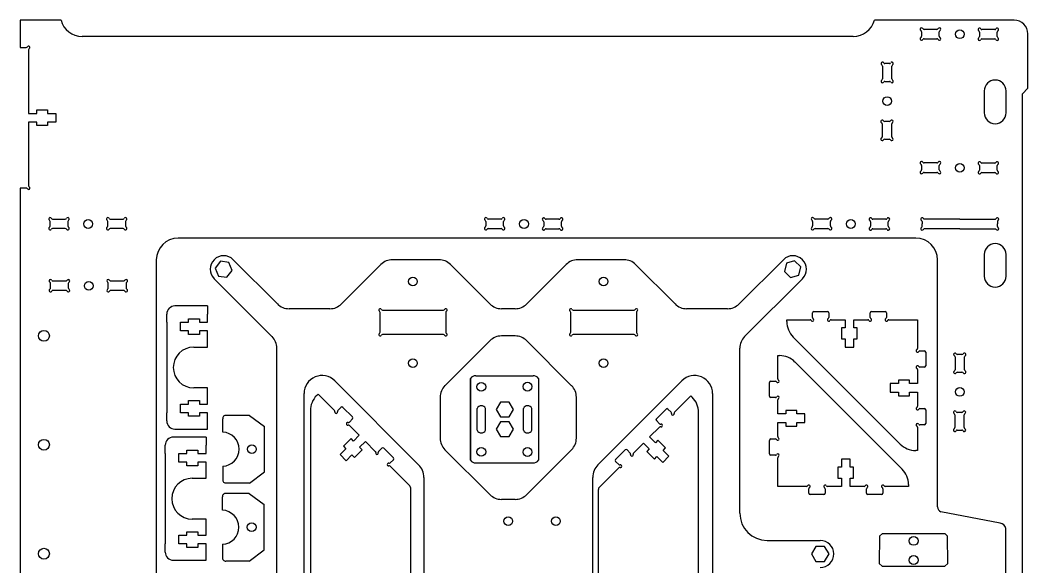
# Model space of a CAD drawing. Header units: millimetres. Extents: x 15 to 608, y -3 to 770.
# Drawn here: x 27.1 to 397.1, y 188.7 to 389.4 of the extents above; entities that cross this region are included whole.
import ezdxf

# ---------------------------------------------------------------- set-up
doc = ezdxf.new("R2010")
doc.units = ezdxf.units.MM
doc.layers.get('0').update_dxf_attribs({"lineweight": 25, "true_color": 0xffffff})
doc.layers.add('WHITE', color=7, linetype='Continuous', true_color=0xffffff)

# ---------------------------------------------------------------- blocks, each defined once
blk = doc.blocks.new('dghjdhy')
at = {"layer": 'WHITE', "linetype": 'Continuous'}
for p, q in [((839.16, 436.97), (839.16, 438.54)), ((840.02, 439.4), (844.49, 439.4)), ((845.36, 438.54), (845.36, 436.97)), ((844.49, 436.1), (840.02, 436.1))]:
    blk.add_line(p, q, dxfattribs=at)
for centre, start, end in [((839.16, 439.4), 30.0002, 240), ((838.66, 438.54), 0, 60), ((838.66, 436.97), 300.0002, 0), ((840.02, 439.9), 210.0002, 270), ((844.49, 439.9), 270, 330), ((845.36, 439.4), 300.0002, 150), ((845.86, 438.54), 120.0002, 180), ((845.86, 436.97), 180, 240), ((839.16, 436.1), 120.0002, 330), ((840.02, 435.6), 90, 150), ((844.49, 435.6), 30.0002, 90), ((845.36, 436.1), 210.0002, 60)]:
    blk.add_arc(centre, 0.5, start, end, dxfattribs=at)
blk = doc.blocks.new('hhtj')
at = {"layer": 'WHITE', "linetype": 'Continuous'}
for p, q in [((817.96, 436.97), (817.96, 438.54)), ((818.82, 439.4), (823.29, 439.4)), ((824.16, 438.54), (824.16, 436.97)), ((823.29, 436.1), (818.82, 436.1))]:
    blk.add_line(p, q, dxfattribs=at)
for centre, start, end in [((817.96, 439.4), 30.0002, 240), ((817.46, 438.54), 0, 60), ((817.46, 436.97), 300.0002, 0), ((818.82, 439.9), 210.0002, 270), ((823.29, 439.9), 270, 330), ((824.16, 439.4), 300.0002, 150), ((824.66, 438.54), 120.0002, 180), ((824.66, 436.97), 180, 240), ((817.96, 436.1), 120.0002, 330), ((818.82, 435.6), 90, 150), ((823.29, 435.6), 30.0002, 90), ((824.16, 436.1), 210.0002, 60)]:
    blk.add_arc(centre, 0.5, start, end, dxfattribs=at)
blk = doc.blocks.new('slot')
at = {"layer": 'WHITE', "linetype": 'Continuous'}
for p, q in [((959.16, 438.54), (959.16, 436.97)), ((964.49, 439.4), (960.02, 439.4)), ((965.36, 436.97), (965.36, 438.54)), ((960.02, 436.1), (964.49, 436.1))]:
    blk.add_line(p, q, dxfattribs=at)
for centre, start, end in [((959.16, 439.4), 30, 239.9998), ((958.66, 438.54), 0, 59.9998), ((958.66, 436.97), 300, 0), ((960.02, 439.9), 210, 270), ((964.49, 439.9), 270, 329.9998), ((965.36, 439.4), 300, 149.9998), ((965.86, 438.54), 120, 180), ((965.86, 436.97), 180, 239.9998), ((959.16, 436.1), 120, 329.9998), ((960.02, 435.6), 90, 149.9998), ((964.49, 435.6), 30, 90), ((965.36, 436.1), 210, 59.9998)]:
    blk.add_arc(centre, 0.5, start, end, dxfattribs=at)
blk = doc.blocks.new('jsdb')
at = {"layer": 'WHITE', "linetype": 'Continuous'}
for p, q in [((937.96, 438.54), (937.96, 436.97)), ((943.29, 439.4), (938.82, 439.4)), ((944.16, 436.97), (944.16, 438.54)), ((938.82, 436.1), (943.29, 436.1))]:
    blk.add_line(p, q, dxfattribs=at)
for centre, start, end in [((937.96, 439.4), 30, 239.9998), ((937.46, 438.54), 0, 59.9998), ((937.46, 436.97), 300, 0), ((938.82, 439.9), 210, 270), ((943.29, 439.9), 270, 329.9998), ((944.16, 439.4), 300, 149.9998), ((944.66, 438.54), 120, 180), ((944.66, 436.97), 180, 239.9998), ((937.96, 436.1), 120, 329.9998), ((938.82, 435.6), 90, 149.9998), ((943.29, 435.6), 30, 90), ((944.16, 436.1), 210, 59.9998)]:
    blk.add_arc(centre, 0.5, start, end, dxfattribs=at)

msp = doc.modelspace()

# ---------------------------------------------------------------- linework, layer by layer
at = {"linetype": 'BYBLOCK'}
for p, q in [((358.28, 315.43), (358.28, 314.54)), ((358.28, 315.43), (358.28, 314.54)), ((358.28, 313.66), (358.28, 314.54)), ((358.28, 313.66), (358.28, 314.54)), ((358.71, 316.54), (358.93, 316.34)), ((358.71, 316.54), (358.93, 316.34)), ((385.45, 316.54), (385.23, 316.34)), ((385.45, 316.54), (385.23, 316.34)), ((385.88, 315.43), (385.88, 314.54)), ((385.88, 315.43), (385.88, 314.54)), ((385.88, 313.66), (385.88, 314.54)), ((385.88, 313.66), (385.88, 314.54)), ((358.71, 312.54), (358.93, 312.74)), ((358.71, 312.54), (358.93, 312.74)), ((385.45, 312.54), (385.23, 312.74)), ((385.45, 312.54), (385.23, 312.74)), ((80.9, 278.46), (80.9, 281.46)), ((80.9, 278.46), (80.9, 281.46)), ((95.91, 284.46), (95.91, 281.46)), ((95.91, 284.46), (95.91, 281.46)), ((291.31, 208.39), (291.31, 268.95)), ((291.31, 208.39), (291.31, 268.95)), ((80.9, 242.26), (80.9, 245.26)), ((80.9, 242.26), (80.9, 245.26)), ((111.26, 244.29), (102.76, 244.29)), ((111.26, 244.29), (102.76, 244.29)), ((111.26, 244.29), (116.82, 240.21)), ((111.26, 244.29), (116.82, 240.21)), ((133.64, 245.97), (133.67, 140.91)), ((133.64, 245.97), (133.67, 140.91)), ((276.21, 140.28), (276.18, 245.34)), ((276.21, 140.28), (276.18, 245.34)), ((95.91, 239.26), (95.91, 242.26)), ((95.91, 239.26), (95.91, 242.26)), ((101.47, 238.12), (101.47, 242.98)), ((101.47, 238.12), (101.47, 242.98)), ((116.82, 223.54), (116.82, 240.21)), ((116.82, 223.54), (116.82, 240.21)), ((80.33, 230.3), (80.33, 233.3)), ((80.33, 230.3), (80.33, 233.3)), ((95.34, 236.3), (95.34, 233.3)), ((95.34, 236.3), (95.34, 233.3)), ((101.47, 225.63), (101.47, 220.77)), ((101.47, 225.63), (101.47, 220.77)), ((111.26, 219.46), (116.82, 223.54)), ((111.26, 219.46), (116.82, 223.54)), ((111.26, 219.46), (102.76, 219.46)), ((111.26, 219.46), (102.76, 219.46)), ((111.15, 215.64), (102.65, 215.64)), ((111.15, 215.64), (102.65, 215.64)), ((111.15, 215.64), (116.71, 211.57)), ((111.15, 215.64), (116.71, 211.57)), ((170.42, 217.77), (170.43, 169.13)), ((170.42, 217.77), (170.43, 169.13)), ((239.43, 168.48), (239.42, 217.12)), ((239.43, 168.48), (239.42, 217.12)), ((101.36, 209.47), (101.36, 214.33)), ((101.36, 209.47), (101.36, 214.33)), ((116.71, 194.89), (116.71, 211.57)), ((116.71, 194.89), (116.71, 211.57)), ((80.33, 194.1), (80.33, 197.1)), ((80.33, 194.1), (80.33, 197.1)), ((101.36, 196.98), (101.36, 192.13)), ((101.36, 196.98), (101.36, 192.13)), ((95.34, 191.1), (95.34, 194.1)), ((95.34, 191.1), (95.34, 194.1)), ((111.15, 190.82), (116.71, 194.89)), ((111.15, 190.82), (116.71, 194.89)), ((111.15, 190.82), (102.65, 190.82)), ((111.15, 190.82), (102.65, 190.82))]:
    msp.add_line(p, q, dxfattribs=at)
for p, q in [((342.62, 199.89), (342.52, 189.93)), ((342.62, 199.89), (342.52, 189.93)), ((343.67, 200.94), (342.62, 199.89)), ((343.67, 200.94), (342.62, 199.89)), ((367.59, 199.98), (366.63, 200.94)), ((367.59, 199.98), (366.63, 200.94)), ((367.64, 189.96), (367.59, 199.98)), ((367.64, 189.96), (367.59, 199.98)), ((342.52, 189.93), (343.57, 188.88)), ((342.52, 189.93), (343.57, 188.88)), ((366.55, 188.88), (367.64, 189.96)), ((366.55, 188.88), (367.64, 189.96))]:
    msp.add_line(p, q)
for points in [[(98.67, 298.36), (99.86, 295.45), (102.99, 295.02), (104.92, 297.52), (103.72, 300.44), (100.6, 300.86)], [(98.67, 298.36), (99.86, 295.45), (102.99, 295.02), (104.92, 297.52), (103.72, 300.44), (100.6, 300.86)], [(311.45, 301), (308.42, 300.12), (307.67, 297.06), (309.94, 294.87), (312.97, 295.75), (313.73, 298.81)], [(311.45, 301), (308.42, 300.12), (307.67, 297.06), (309.94, 294.87), (312.97, 295.75), (313.73, 298.81)], [(203.49, 249.15), (201.91, 246.42), (203.49, 243.69), (206.64, 243.69), (208.21, 246.42), (206.64, 249.15)], [(203.49, 249.15), (201.91, 246.42), (203.49, 243.69), (206.64, 243.69), (208.21, 246.42), (206.64, 249.15)], [(203.49, 241.97), (201.91, 239.24), (203.49, 236.52), (206.64, 236.52), (208.21, 239.24), (206.64, 241.97)], [(203.49, 241.97), (201.91, 239.24), (203.49, 236.52), (206.64, 236.52), (208.21, 239.24), (206.64, 241.97)], [(322.46, 196.2), (319.26, 196.2), (317.66, 193.43), (319.26, 190.65), (322.47, 190.65), (324.07, 193.43)], [(322.46, 196.2), (319.26, 196.2), (317.66, 193.43), (319.26, 190.65), (322.47, 190.65), (324.07, 193.43)]]:
    msp.add_lwpolyline(points, close=True, dxfattribs=at)
msp.add_lwpolyline([(192.41, 227.83), (192.41, 257.83)], close=True)
msp.add_lwpolyline([(192.41, 227.83), (192.41, 257.83)], close=True)
for points in [[(194.41, 258.83), (215.41, 258.83)], [(194.41, 258.83), (215.41, 258.83)], [(217.41, 257.83), (217.41, 227.83)], [(217.41, 257.83), (217.41, 227.83)], [(194.91, 238.84), (194.91, 246.84)], [(194.91, 238.84), (194.91, 246.84)], [(197.91, 238.84), (197.91, 246.84)], [(197.91, 238.84), (197.91, 246.84)], [(211.91, 238.84), (211.91, 246.84)], [(211.91, 238.84), (211.91, 246.84)], [(214.91, 238.84), (214.91, 246.84)], [(214.91, 238.84), (214.91, 246.84)], [(194.41, 226.83), (215.41, 226.83)], [(194.41, 226.83), (215.41, 226.83)], [(343.67, 200.94), (366.63, 200.94)], [(343.67, 200.94), (366.63, 200.94)], [(343.57, 188.88), (366.55, 188.88)], [(343.57, 188.88), (366.55, 188.88)]]:
    msp.add_lwpolyline(points)
for centre, radius in [((35.8, 273.49), 2), ((35.8, 273.49), 2), ((196.39, 254.78), 1.62), ((196.39, 254.78), 1.62), ((213.37, 254.83), 1.62), ((213.37, 254.83), 1.62), ((35.8, 233.49), 2), ((35.8, 233.49), 2), ((196.39, 230.89), 1.62), ((196.39, 230.89), 1.62), ((213.37, 230.84), 1.62), ((213.37, 230.84), 1.62), ((355.15, 198.22), 1.63), ((355.15, 198.22), 1.63), ((35.8, 193.49), 2), ((35.8, 193.49), 2), ((35.8, 193.49), 2), ((35.8, 193.49), 2), ((355.15, 191.17), 1.63), ((355.15, 191.17), 1.63)]:
    msp.add_circle(centre, radius)
for centre in [(112.19, 231.88), (112.19, 231.88), (112.08, 203.23), (112.08, 203.23)]:
    msp.add_circle(centre, 1.6, dxfattribs=at)
for centre, radius, start, end in [((194.27, 256.6), 2.24, 86.5678, 146.5623), ((194.27, 256.6), 2.24, 86.5678, 146.5623), ((215.56, 256.65), 2.19, 32.8082, 94.0617), ((215.56, 256.65), 2.19, 32.8082, 94.0617), ((196.41, 246.21), 1.62, 22.6199, 157.3801), ((196.41, 246.21), 1.62, 22.6199, 157.3801), ((213.41, 246.21), 1.63, 22.6199, 157.3801), ((213.41, 246.21), 1.63, 22.6199, 157.3801), ((196.41, 239.46), 1.62, 202.6199, 337.3801), ((196.41, 239.46), 1.62, 202.6199, 337.3801), ((213.41, 239.46), 1.63, 202.6199, 337.3801), ((213.41, 239.46), 1.63, 202.6199, 337.3801), ((194.26, 229.03), 2.2, 212.9096, 273.9603), ((194.26, 229.03), 2.2, 212.9096, 273.9603), ((215.54, 229.07), 2.24, 266.6584, 326.4717), ((215.54, 229.07), 2.24, 266.6584, 326.4717)]:
    msp.add_arc(centre, radius, start, end)
for centre, radius, start, end in [((102.64, 243.11), 1.18, 84.1395, 186.5616), ((102.64, 243.11), 1.18, 84.1395, 186.5616), ((101.22, 231.88), 6.25, 272.2924, 87.7076), ((101.22, 231.88), 6.25, 272.2924, 87.7076), ((102.64, 220.64), 1.18, 173.4384, 275.8605), ((102.64, 220.64), 1.18, 173.4384, 275.8605), ((169.42, 217.74), 1, 1.3829, 45), ((169.42, 217.74), 1, 1.3829, 45), ((102.53, 214.47), 1.18, 84.1395, 186.5616), ((102.53, 214.47), 1.18, 84.1395, 186.5616), ((240.42, 217.14), 1, 135, 181.3829), ((240.42, 217.14), 1, 135, 181.3829), ((101.11, 203.23), 6.25, 272.2924, 87.7076), ((101.11, 203.23), 6.25, 272.2924, 87.7076), ((102.53, 191.99), 1.18, 173.4384, 275.8605), ((102.53, 191.99), 1.18, 173.4384, 275.8605)]:
    msp.add_arc(centre, radius, start, end, dxfattribs=at)
at = {"layer": 'WHITE', "linetype": 'Continuous'}
for p, q in [((42.08, 389.37), (27.08, 389.37)), ((42.08, 389.37), (27.08, 389.37)), ((27.08, 389.37), (27.08, 379.37)), ((27.08, 389.37), (27.08, 379.37)), ((392.08, 389.37), (340.73, 389.37)), ((392.08, 389.37), (340.73, 389.37)), ((332.98, 383.37), (49.83, 383.37)), ((332.98, 383.37), (49.83, 383.37)), ((397.08, 364.37), (397.08, 384.37)), ((397.08, 364.37), (397.08, 384.37)), ((27.08, 379.37), (29.31, 379.37)), ((27.08, 379.37), (29.31, 379.37)), ((30.18, 378.5), (30.18, 355.14)), ((30.18, 378.5), (30.18, 355.14)), ((381.08, 363.37), (381.08, 355.37)), ((381.08, 363.37), (381.08, 355.37)), ((389.08, 355.37), (389.08, 363.37)), ((389.08, 355.37), (389.08, 363.37)), ((395.08, 362.37), (397.08, 364.37)), ((395.08, 362.37), (397.08, 364.37)), ((395.08, 26.37), (395.08, 362.37)), ((395.08, 26.37), (395.08, 362.37)), ((33.18, 355.14), (33.18, 356.42)), ((33.18, 355.14), (33.18, 356.42)), ((33.18, 356.42), (37.18, 356.42)), ((33.18, 356.42), (37.18, 356.42)), ((37.18, 356.42), (37.18, 355.14)), ((37.18, 356.42), (37.18, 355.14)), ((30.18, 355.14), (33.18, 355.14)), ((30.18, 355.14), (33.18, 355.14)), ((33.18, 351.94), (30.18, 351.94)), ((33.18, 351.94), (30.18, 351.94)), ((30.18, 351.94), (30.18, 328.59)), ((30.18, 351.94), (30.18, 328.59)), ((33.18, 350.67), (33.18, 351.94)), ((33.18, 350.67), (33.18, 351.94)), ((37.18, 355.14), (40.18, 355.14)), ((37.18, 355.14), (40.18, 355.14)), ((40.18, 351.94), (37.18, 351.94)), ((40.18, 351.94), (37.18, 351.94)), ((37.18, 351.94), (37.18, 350.67)), ((37.18, 351.94), (37.18, 350.67)), ((40.18, 355.14), (40.18, 351.94)), ((40.18, 355.14), (40.18, 351.94)), ((37.18, 350.67), (33.18, 350.67)), ((37.18, 350.67), (33.18, 350.67)), ((29.31, 327.72), (27.08, 327.72)), ((29.31, 327.72), (27.08, 327.72)), ((27.08, 327.72), (27.08, 61.02)), ((27.08, 327.72), (27.08, 61.02)), ((372.08, 316.34), (358.93, 316.34)), ((372.08, 316.34), (358.93, 316.34)), ((372.08, 316.34), (385.23, 316.34)), ((372.08, 316.34), (385.23, 316.34)), ((372.08, 312.74), (358.93, 312.74)), ((372.08, 312.74), (358.93, 312.74)), ((372.08, 312.74), (385.23, 312.74)), ((372.08, 312.74), (385.23, 312.74)), ((355.97, 309.37), (85.08, 309.37)), ((355.97, 309.37), (85.08, 309.37)), ((77.08, 301.37), (77.08, 87.37)), ((77.08, 301.37), (77.08, 87.37)), ((105.31, 301.44), (121.55, 285.19)), ((105.31, 301.44), (121.55, 285.19)), ((180.82, 301.44), (163.8, 301.44)), ((180.82, 301.44), (163.8, 301.44)), ((248.82, 301.44), (231.8, 301.44)), ((248.82, 301.44), (231.8, 301.44)), ((291.07, 285.19), (307.31, 301.44)), ((291.07, 285.19), (307.31, 301.44)), ((363.95, 210.7), (363.95, 301.37)), ((363.95, 210.7), (363.95, 301.37)), ((381.08, 303.37), (381.08, 295.37)), ((381.08, 303.37), (381.08, 295.37)), ((389.08, 295.37), (389.08, 303.37)), ((389.08, 295.37), (389.08, 303.37)), ((159.55, 299.68), (145.07, 285.19)), ((159.55, 299.68), (145.07, 285.19)), ((199.55, 285.19), (185.07, 299.68)), ((199.55, 285.19), (185.07, 299.68)), ((227.55, 299.68), (213.07, 285.19)), ((227.55, 299.68), (213.07, 285.19)), ((267.55, 285.19), (253.07, 299.68)), ((267.55, 285.19), (253.07, 299.68)), ((119.55, 273.19), (98.31, 294.44)), ((119.55, 273.19), (98.31, 294.44)), ((314.31, 294.44), (293.07, 273.19)), ((314.31, 294.44), (293.07, 273.19)), ((95.91, 284.46), (83.9, 284.46)), ((95.91, 284.46), (83.9, 284.46)), ((95.91, 278.46), (95.91, 281.46)), ((95.91, 278.46), (95.91, 281.46)), ((140.82, 283.44), (125.8, 283.44)), ((140.82, 283.44), (125.8, 283.44)), ((159.26, 274.8), (159.26, 282.07)), ((159.26, 274.8), (159.26, 282.07)), ((160.13, 282.94), (182.49, 282.94)), ((160.13, 282.94), (182.49, 282.94)), ((183.36, 282.07), (183.36, 274.8)), ((183.36, 282.07), (183.36, 274.8)), ((208.82, 283.44), (203.8, 283.44)), ((208.82, 283.44), (203.8, 283.44)), ((229.26, 274.8), (229.26, 282.07)), ((229.26, 274.8), (229.26, 282.07)), ((230.13, 282.94), (252.49, 282.94)), ((230.13, 282.94), (252.49, 282.94)), ((253.36, 282.07), (253.36, 274.8)), ((253.36, 282.07), (253.36, 274.8)), ((286.82, 283.44), (271.8, 283.44)), ((286.82, 283.44), (271.8, 283.44)), ((317.98, 280.25), (317.98, 281.88)), ((317.98, 280.25), (317.98, 281.88)), ((318.48, 282.38), (323.48, 282.38)), ((318.48, 282.38), (323.48, 282.38)), ((323.98, 281.88), (323.98, 280.25)), ((323.98, 281.88), (323.98, 280.25)), ((339.18, 280.25), (339.18, 281.88)), ((339.18, 280.25), (339.18, 281.88)), ((339.68, 282.38), (344.68, 282.38)), ((339.68, 282.38), (344.68, 282.38)), ((345.18, 281.88), (345.18, 280.25)), ((345.18, 281.88), (345.18, 280.25)), ((80.9, 278.46), (80.9, 245.26)), ((80.9, 278.46), (80.9, 245.26)), ((85.91, 275.26), (85.91, 278.46)), ((85.91, 275.26), (85.91, 278.46)), ((85.91, 278.46), (88.91, 278.46)), ((85.91, 278.46), (88.91, 278.46)), ((88.91, 278.46), (88.91, 279.74)), ((88.91, 278.46), (88.91, 279.74)), ((88.91, 279.74), (92.91, 279.74)), ((88.91, 279.74), (92.91, 279.74)), ((92.91, 279.74), (92.91, 278.46)), ((92.91, 279.74), (92.91, 278.46)), ((92.91, 278.46), (95.91, 278.46)), ((92.91, 278.46), (95.91, 278.46)), ((308.58, 278.69), (308.58, 279.38)), ((308.58, 278.69), (308.58, 279.38)), ((308.58, 279.38), (317.11, 279.38)), ((308.58, 279.38), (317.11, 279.38)), ((324.84, 279.38), (329.98, 279.38)), ((324.84, 279.38), (329.98, 279.38)), ((329.98, 279.38), (329.98, 276.38)), ((329.98, 279.38), (329.98, 276.38)), ((333.18, 276.38), (333.18, 279.38)), ((333.18, 276.38), (333.18, 279.38)), ((333.18, 279.38), (338.31, 279.38)), ((333.18, 279.38), (338.31, 279.38)), ((346.04, 279.38), (356.58, 279.38)), ((346.04, 279.38), (356.58, 279.38)), ((356.58, 279.38), (356.58, 268.85)), ((356.58, 279.38), (356.58, 268.85)), ((88.91, 275.26), (85.91, 275.26)), ((88.91, 275.26), (85.91, 275.26)), ((88.91, 273.99), (88.91, 275.26)), ((88.91, 273.99), (88.91, 275.26)), ((92.91, 273.99), (88.91, 273.99)), ((92.91, 273.99), (88.91, 273.99)), ((95.91, 275.26), (92.91, 275.26)), ((95.91, 275.26), (92.91, 275.26)), ((92.91, 275.26), (92.91, 273.99)), ((92.91, 275.26), (92.91, 273.99)), ((95.91, 269.36), (95.91, 275.26)), ((95.91, 269.36), (95.91, 275.26)), ((182.49, 273.94), (160.13, 273.94)), ((182.49, 273.94), (160.13, 273.94)), ((252.49, 273.94), (230.13, 273.94)), ((252.49, 273.94), (230.13, 273.94)), ((329.98, 276.38), (328.7, 276.38)), ((329.98, 276.38), (328.7, 276.38)), ((328.7, 276.38), (328.7, 272.38)), ((328.7, 276.38), (328.7, 272.38)), ((334.45, 276.38), (333.18, 276.38)), ((334.45, 276.38), (333.18, 276.38)), ((334.45, 272.38), (334.45, 276.38)), ((334.45, 272.38), (334.45, 276.38)), ((199.55, 271.68), (183.07, 255.19)), ((199.55, 271.68), (183.07, 255.19)), ((208.82, 273.44), (203.8, 273.44)), ((208.82, 273.44), (203.8, 273.44)), ((229.55, 255.19), (213.07, 271.68)), ((229.55, 255.19), (213.07, 271.68)), ((350.23, 233.72), (310.92, 273.04)), ((350.23, 233.72), (310.92, 273.04)), ((328.7, 272.38), (329.98, 272.38)), ((328.7, 272.38), (329.98, 272.38)), ((329.98, 272.38), (329.98, 269.38)), ((329.98, 272.38), (329.98, 269.38)), ((333.18, 269.38), (333.18, 272.38)), ((333.18, 269.38), (333.18, 272.38)), ((333.18, 272.38), (334.45, 272.38)), ((333.18, 272.38), (334.45, 272.38)), ((90.81, 269.36), (95.91, 269.36)), ((90.81, 269.36), (95.91, 269.36)), ((121.31, 117.92), (121.31, 268.95)), ((121.31, 117.92), (121.31, 268.95)), ((329.98, 269.38), (333.18, 269.38)), ((329.98, 269.38), (333.18, 269.38)), ((357.44, 267.98), (359.08, 267.98)), ((357.44, 267.98), (359.08, 267.98)), ((359.58, 267.48), (359.58, 262.48)), ((359.58, 267.48), (359.58, 262.48)), ((305.24, 257.68), (305.24, 266.22)), ((305.24, 257.68), (305.24, 266.22)), ((305.24, 266.22), (305.92, 266.22)), ((305.24, 266.22), (305.92, 266.22)), ((311.58, 263.88), (350.89, 224.56)), ((311.58, 263.88), (350.89, 224.56)), ((356.58, 261.11), (356.58, 255.98)), ((356.58, 261.11), (356.58, 255.98)), ((359.08, 261.98), (357.44, 261.98)), ((359.08, 261.98), (357.44, 261.98)), ((142.58, 256.97), (173.38, 226.17)), ((142.58, 256.97), (173.38, 226.17)), ((239.24, 226.17), (270.04, 256.97)), ((239.24, 226.17), (270.04, 256.97)), ((302.24, 251.32), (302.24, 256.32)), ((302.24, 251.32), (302.24, 256.32)), ((302.74, 256.82), (304.37, 256.82)), ((302.74, 256.82), (304.37, 256.82)), ((349.58, 255.98), (346.58, 255.98)), ((349.58, 255.98), (346.58, 255.98)), ((346.58, 255.98), (346.58, 252.78)), ((346.58, 255.98), (346.58, 252.78)), ((353.58, 257.26), (349.58, 257.26)), ((353.58, 257.26), (349.58, 257.26)), ((349.58, 257.26), (349.58, 255.98)), ((349.58, 257.26), (349.58, 255.98)), ((353.58, 255.98), (353.58, 257.26)), ((353.58, 255.98), (353.58, 257.26)), ((356.58, 255.98), (353.58, 255.98)), ((356.58, 255.98), (353.58, 255.98)), ((95.91, 254.36), (90.81, 254.36)), ((95.91, 254.36), (90.81, 254.36)), ((95.91, 248.46), (95.91, 254.36)), ((95.91, 248.46), (95.91, 254.36)), ((131.31, 134.57), (131.31, 252.3)), ((131.31, 134.57), (131.31, 252.3)), ((135.98, 251.62), (136.46, 252.11)), ((135.98, 251.62), (136.46, 252.11)), ((136.46, 252.11), (142.5, 246.07)), ((136.46, 252.11), (142.5, 246.07)), ((281.31, 252.3), (281.31, 134.57)), ((281.31, 252.3), (281.31, 134.57)), ((346.58, 252.78), (349.58, 252.78)), ((346.58, 252.78), (349.58, 252.78)), ((349.58, 252.78), (349.58, 251.51)), ((349.58, 252.78), (349.58, 251.51)), ((353.58, 251.51), (353.58, 252.78)), ((353.58, 251.51), (353.58, 252.78)), ((353.58, 252.78), (356.58, 252.78)), ((353.58, 252.78), (356.58, 252.78)), ((356.58, 252.78), (356.58, 247.65)), ((356.58, 252.78), (356.58, 247.65)), ((85.91, 245.26), (85.91, 248.46)), ((85.91, 245.26), (85.91, 248.46)), ((85.91, 248.46), (88.91, 248.46)), ((85.91, 248.46), (88.91, 248.46)), ((88.91, 248.46), (88.91, 249.74)), ((88.91, 248.46), (88.91, 249.74)), ((88.91, 249.74), (92.91, 249.74)), ((88.91, 249.74), (92.91, 249.74)), ((92.91, 249.74), (92.91, 248.46)), ((92.91, 249.74), (92.91, 248.46)), ((92.91, 248.46), (95.91, 248.46)), ((92.91, 248.46), (95.91, 248.46)), ((181.31, 250.95), (181.31, 235.92)), ((181.31, 250.95), (181.31, 235.92)), ((231.31, 235.92), (231.31, 250.95)), ((231.31, 235.92), (231.31, 250.95)), ((267.31, 245.45), (273.35, 251.49)), ((267.31, 245.45), (273.35, 251.49)), ((273.35, 251.49), (273.83, 251)), ((273.35, 251.49), (273.83, 251)), ((304.37, 250.82), (302.74, 250.82)), ((304.37, 250.82), (302.74, 250.82)), ((305.24, 244.82), (305.24, 249.95)), ((305.24, 244.82), (305.24, 249.95)), ((349.58, 251.51), (353.58, 251.51)), ((349.58, 251.51), (353.58, 251.51)), ((88.91, 245.26), (85.91, 245.26)), ((88.91, 245.26), (85.91, 245.26)), ((88.91, 243.99), (88.91, 245.26)), ((88.91, 243.99), (88.91, 245.26)), ((95.91, 245.26), (92.91, 245.26)), ((95.91, 245.26), (92.91, 245.26)), ((92.91, 245.26), (92.91, 243.99)), ((92.91, 245.26), (92.91, 243.99)), ((95.91, 242.26), (95.91, 245.26)), ((95.91, 242.26), (95.91, 245.26)), ((143.72, 246.07), (144.88, 247.23)), ((143.72, 246.07), (144.88, 247.23)), ((145.59, 247.23), (149.12, 243.69)), ((145.59, 247.23), (149.12, 243.69)), ((260.69, 243.07), (264.23, 246.61)), ((260.69, 243.07), (264.23, 246.61)), ((264.93, 246.61), (266.09, 245.45)), ((264.93, 246.61), (266.09, 245.45)), ((308.24, 244.82), (305.24, 244.82)), ((308.24, 244.82), (305.24, 244.82)), ((312.24, 246.09), (308.24, 246.09)), ((312.24, 246.09), (308.24, 246.09)), ((308.24, 246.09), (308.24, 244.82)), ((308.24, 246.09), (308.24, 244.82)), ((312.24, 244.82), (312.24, 246.09)), ((312.24, 244.82), (312.24, 246.09)), ((315.24, 244.82), (312.24, 244.82)), ((315.24, 244.82), (312.24, 244.82)), ((315.24, 241.62), (315.24, 244.82)), ((315.24, 241.62), (315.24, 244.82)), ((357.44, 246.78), (359.08, 246.78)), ((357.44, 246.78), (359.08, 246.78)), ((359.58, 246.28), (359.58, 241.28)), ((359.58, 246.28), (359.58, 241.28)), ((92.91, 243.99), (88.91, 243.99)), ((92.91, 243.99), (88.91, 243.99)), ((149.12, 242.99), (147.97, 241.83)), ((149.12, 242.99), (147.97, 241.83)), ((147.97, 240.61), (151.6, 236.98)), ((147.97, 240.61), (151.6, 236.98)), ((261.85, 241.21), (260.69, 242.36)), ((261.85, 241.21), (260.69, 242.36)), ((305.24, 236.48), (305.24, 241.62)), ((305.24, 236.48), (305.24, 241.62)), ((305.24, 241.62), (308.24, 241.62)), ((305.24, 241.62), (308.24, 241.62)), ((308.24, 241.62), (308.24, 240.34)), ((308.24, 241.62), (308.24, 240.34)), ((312.24, 240.34), (312.24, 241.62)), ((312.24, 240.34), (312.24, 241.62)), ((312.24, 241.62), (315.24, 241.62)), ((312.24, 241.62), (315.24, 241.62)), ((359.08, 240.78), (357.44, 240.78)), ((359.08, 240.78), (357.44, 240.78)), ((83.9, 239.26), (95.91, 239.26)), ((83.9, 239.26), (95.91, 239.26)), ((151.6, 236.98), (149.48, 234.86)), ((151.6, 236.98), (149.48, 234.86)), ((258.22, 236.35), (261.85, 239.98)), ((258.22, 236.35), (261.85, 239.98)), ((308.24, 240.34), (312.24, 240.34)), ((308.24, 240.34), (312.24, 240.34)), ((356.58, 239.91), (356.58, 231.38)), ((356.58, 239.91), (356.58, 231.38)), ((95.34, 236.3), (83.33, 236.3)), ((95.34, 236.3), (83.33, 236.3)), ((95.34, 230.3), (95.34, 233.3)), ((95.34, 230.3), (95.34, 233.3)), ((148.57, 235.76), (145.75, 232.93)), ((148.57, 235.76), (145.75, 232.93)), ((149.48, 234.86), (148.57, 235.76)), ((149.48, 234.86), (148.57, 235.76)), ((151.74, 232.59), (153.86, 234.71)), ((151.74, 232.59), (153.86, 234.71)), ((153.86, 234.71), (157.49, 231.08)), ((153.86, 234.71), (157.49, 231.08)), ((252.32, 230.46), (255.95, 234.09)), ((252.32, 230.46), (255.95, 234.09)), ((255.95, 234.09), (258.07, 231.97)), ((255.95, 234.09), (258.07, 231.97)), ((260.34, 234.23), (258.22, 236.35)), ((260.34, 234.23), (258.22, 236.35)), ((261.24, 235.13), (260.34, 234.23)), ((261.24, 235.13), (260.34, 234.23)), ((264.07, 232.31), (261.24, 235.13)), ((264.07, 232.31), (261.24, 235.13)), ((302.24, 230.12), (302.24, 235.12)), ((302.24, 230.12), (302.24, 235.12)), ((302.74, 235.62), (304.37, 235.62)), ((302.74, 235.62), (304.37, 235.62)), ((80.33, 230.3), (80.33, 197.1)), ((80.33, 230.3), (80.33, 197.1)), ((85.34, 227.1), (85.34, 230.3)), ((85.34, 227.1), (85.34, 230.3)), ((85.34, 230.3), (88.34, 230.3)), ((85.34, 230.3), (88.34, 230.3)), ((88.34, 230.3), (88.34, 231.57)), ((88.34, 230.3), (88.34, 231.57)), ((88.34, 231.57), (92.34, 231.57)), ((88.34, 231.57), (92.34, 231.57)), ((92.34, 231.57), (92.34, 230.3)), ((92.34, 231.57), (92.34, 230.3)), ((92.34, 230.3), (95.34, 230.3)), ((92.34, 230.3), (95.34, 230.3)), ((146.65, 232.03), (144.53, 229.91)), ((146.65, 232.03), (144.53, 229.91)), ((144.53, 229.91), (146.79, 227.64)), ((144.53, 229.91), (146.79, 227.64)), ((145.75, 232.93), (146.65, 232.03)), ((145.75, 232.93), (146.65, 232.03)), ((146.79, 227.64), (148.91, 229.76)), ((146.79, 227.64), (148.91, 229.76)), ((148.91, 229.76), (149.81, 228.86)), ((148.91, 229.76), (149.81, 228.86)), ((149.81, 228.86), (152.64, 231.69)), ((149.81, 228.86), (152.64, 231.69)), ((152.64, 231.69), (151.74, 232.59)), ((152.64, 231.69), (151.74, 232.59)), ((158.71, 231.08), (159.87, 232.24)), ((158.71, 231.08), (159.87, 232.24)), ((160.58, 232.24), (164.11, 228.7)), ((160.58, 232.24), (164.11, 228.7)), ((199.55, 215.19), (183.07, 231.68)), ((199.55, 215.19), (183.07, 231.68)), ((229.55, 231.68), (213.07, 215.19)), ((229.55, 231.68), (213.07, 215.19)), ((245.7, 228.08), (249.24, 231.62)), ((245.7, 228.08), (249.24, 231.62)), ((249.94, 231.62), (251.1, 230.46)), ((249.94, 231.62), (251.1, 230.46)), ((258.07, 231.97), (257.17, 231.07)), ((258.07, 231.97), (257.17, 231.07)), ((257.17, 231.07), (260, 228.24)), ((257.17, 231.07), (260, 228.24)), ((263.17, 231.4), (264.07, 232.31)), ((263.17, 231.4), (264.07, 232.31)), ((265.29, 229.28), (263.17, 231.4)), ((265.29, 229.28), (263.17, 231.4)), ((304.37, 229.62), (302.74, 229.62)), ((304.37, 229.62), (302.74, 229.62)), ((356.58, 231.38), (355.89, 231.38)), ((356.58, 231.38), (355.89, 231.38)), ((88.34, 227.1), (85.34, 227.1)), ((88.34, 227.1), (85.34, 227.1)), ((88.34, 225.82), (88.34, 227.1)), ((88.34, 225.82), (88.34, 227.1)), ((92.34, 225.82), (88.34, 225.82)), ((92.34, 225.82), (88.34, 225.82)), ((95.34, 227.1), (92.34, 227.1)), ((95.34, 227.1), (92.34, 227.1)), ((92.34, 227.1), (92.34, 225.82)), ((92.34, 227.1), (92.34, 225.82)), ((95.34, 221.2), (95.34, 227.1)), ((95.34, 221.2), (95.34, 227.1)), ((164.11, 228), (162.96, 226.84)), ((164.11, 228), (162.96, 226.84)), ((246.86, 226.22), (245.7, 227.37)), ((246.86, 226.22), (245.7, 227.37)), ((260, 228.24), (260.9, 229.14)), ((260, 228.24), (260.9, 229.14)), ((260.9, 229.14), (263.02, 227.02)), ((260.9, 229.14), (263.02, 227.02)), ((263.02, 227.02), (265.29, 229.28)), ((263.02, 227.02), (265.29, 229.28)), ((305.24, 218.22), (305.24, 228.75)), ((305.24, 218.22), (305.24, 228.75)), ((331.84, 228.22), (328.64, 228.22)), ((331.84, 228.22), (328.64, 228.22)), ((328.64, 228.22), (328.64, 225.22)), ((328.64, 228.22), (328.64, 225.22)), ((331.84, 225.22), (331.84, 228.22)), ((331.84, 225.22), (331.84, 228.22)), ((162.96, 225.62), (170.12, 218.45)), ((162.96, 225.62), (170.12, 218.45)), ((239.71, 217.85), (246.86, 224.99)), ((239.71, 217.85), (246.86, 224.99)), ((328.64, 225.22), (327.36, 225.22)), ((328.64, 225.22), (327.36, 225.22)), ((327.36, 225.22), (327.36, 221.22)), ((327.36, 225.22), (327.36, 221.22)), ((333.11, 225.22), (331.84, 225.22)), ((333.11, 225.22), (331.84, 225.22)), ((333.11, 221.22), (333.11, 225.22)), ((333.11, 221.22), (333.11, 225.22)), ((90.24, 221.2), (95.34, 221.2)), ((90.24, 221.2), (95.34, 221.2)), ((175.31, 221.5), (175.31, 165.37)), ((175.31, 221.5), (175.31, 165.37)), ((237.31, 165.37), (237.31, 221.5)), ((237.31, 165.37), (237.31, 221.5)), ((327.36, 221.22), (328.64, 221.22)), ((327.36, 221.22), (328.64, 221.22)), ((328.64, 221.22), (328.64, 218.22)), ((328.64, 221.22), (328.64, 218.22)), ((331.84, 218.22), (331.84, 221.22)), ((331.84, 218.22), (331.84, 221.22)), ((331.84, 221.22), (333.11, 221.22)), ((331.84, 221.22), (333.11, 221.22)), ((353.24, 218.91), (353.24, 218.22)), ((353.24, 218.91), (353.24, 218.22)), ((315.77, 218.22), (305.24, 218.22)), ((315.77, 218.22), (305.24, 218.22)), ((316.64, 215.72), (316.64, 217.35)), ((316.64, 215.72), (316.64, 217.35)), ((322.14, 215.22), (317.14, 215.22)), ((322.14, 215.22), (317.14, 215.22)), ((322.64, 217.35), (322.64, 215.72)), ((322.64, 217.35), (322.64, 215.72)), ((328.64, 218.22), (323.5, 218.22)), ((328.64, 218.22), (323.5, 218.22)), ((336.97, 218.22), (331.84, 218.22)), ((336.97, 218.22), (331.84, 218.22)), ((337.84, 215.72), (337.84, 217.35)), ((337.84, 215.72), (337.84, 217.35)), ((343.34, 215.22), (338.34, 215.22)), ((343.34, 215.22), (338.34, 215.22)), ((343.84, 217.35), (343.84, 215.72)), ((343.84, 217.35), (343.84, 215.72)), ((353.24, 218.22), (344.7, 218.22)), ((353.24, 218.22), (344.7, 218.22)), ((208.82, 213.44), (203.8, 213.44)), ((208.82, 213.44), (203.8, 213.44)), ((386.97, 204.76), (365.11, 208.88)), ((386.97, 204.76), (365.11, 208.88)), ((95.34, 206.2), (90.24, 206.2)), ((95.34, 206.2), (90.24, 206.2)), ((95.34, 200.3), (95.34, 206.2)), ((95.34, 200.3), (95.34, 206.2)), ((85.34, 197.1), (85.34, 200.3)), ((85.34, 197.1), (85.34, 200.3)), ((85.34, 200.3), (88.34, 200.3)), ((85.34, 200.3), (88.34, 200.3)), ((88.34, 200.3), (88.34, 201.57)), ((88.34, 200.3), (88.34, 201.57)), ((88.34, 201.57), (92.34, 201.57)), ((88.34, 201.57), (92.34, 201.57)), ((92.34, 201.57), (92.34, 200.3)), ((92.34, 201.57), (92.34, 200.3)), ((92.34, 200.3), (95.34, 200.3)), ((92.34, 200.3), (95.34, 200.3)), ((388.95, 185.51), (388.97, 202.76)), ((388.95, 185.51), (388.97, 202.76)), ((88.34, 197.1), (85.34, 197.1)), ((88.34, 197.1), (85.34, 197.1)), ((88.34, 195.82), (88.34, 197.1)), ((88.34, 195.82), (88.34, 197.1)), ((95.34, 197.1), (92.34, 197.1)), ((95.34, 197.1), (92.34, 197.1)), ((92.34, 197.1), (92.34, 195.82)), ((92.34, 197.1), (92.34, 195.82)), ((95.34, 194.1), (95.34, 197.1)), ((95.34, 194.1), (95.34, 197.1)), ((301.31, 198.39), (320.81, 198.39)), ((301.31, 198.39), (320.81, 198.39)), ((92.34, 195.82), (88.34, 195.82)), ((92.34, 195.82), (88.34, 195.82)), ((83.33, 191.1), (95.34, 191.1)), ((83.33, 191.1), (95.34, 191.1))]:
    msp.add_line(p, q, dxfattribs=at)
for centre in [(372.08, 384.19), (372.08, 384.19), (345.43, 359.67), (345.43, 359.67), (345.43, 359.67), (345.43, 359.67), (372.08, 335.15), (372.08, 335.15), (52.08, 314.54), (52.08, 314.54), (212.08, 314.54), (212.08, 314.54), (332.08, 314.54), (332.08, 314.54), (52.26, 291.81), (52.26, 291.81), (171.31, 293.44), (171.31, 293.44), (241.31, 293.44), (241.31, 293.44), (171.31, 263.44), (171.31, 263.44), (241.31, 263.44), (241.31, 263.44), (372.08, 252.89), (372.08, 252.89), (372.08, 252.89), (372.08, 252.89), (206.31, 205.44), (206.31, 205.44), (223.81, 205.44), (223.81, 205.44)]:
    msp.add_circle(centre, 1.6, dxfattribs=at)
for centre, radius, start, end in [((49.83, 391.37), 8, 194.4776, 270), ((49.83, 391.37), 8, 194.4776, 270), ((332.98, 391.37), 8, 270, 345.5224), ((332.98, 391.37), 8, 270, 345.5224), ((392.08, 384.37), 5, 360, 90), ((392.08, 384.37), 5, 360, 90), ((29.31, 379.87), 0.5, 270, 330), ((29.31, 379.87), 0.5, 270, 330), ((30.18, 379.37), 0.5, 300.0002, 150), ((30.18, 379.37), 0.5, 300.0002, 150), ((30.68, 378.5), 0.5, 120.0002, 180), ((30.68, 378.5), 0.5, 120.0002, 180), ((385.08, 363.37), 4, 360, 180), ((385.08, 363.37), 4, 360, 180), ((385.08, 355.37), 4, 180, 360), ((385.08, 355.37), 4, 180, 360), ((29.31, 327.22), 0.5, 30.0002, 90), ((29.31, 327.22), 0.5, 30.0002, 90), ((30.18, 327.72), 0.5, 210.0002, 60), ((30.18, 327.72), 0.5, 210.0002, 60), ((30.68, 328.59), 0.5, 180, 240), ((30.68, 328.59), 0.5, 180, 240), ((358.28, 316.29), 0.5, 30, 239.9998), ((358.28, 316.29), 0.5, 30, 239.9998), ((357.78, 315.43), 0.5, 0, 59.9998), ((357.78, 315.43), 0.5, 0, 59.9998), ((385.88, 316.29), 0.5, 300.0002, 150), ((385.88, 316.29), 0.5, 300.0002, 150), ((386.38, 315.43), 0.5, 120.0002, 180), ((386.38, 315.43), 0.5, 120.0002, 180), ((358.28, 312.79), 0.5, 120.0002, 330), ((358.28, 312.79), 0.5, 120.0002, 330), ((357.78, 313.66), 0.5, 300.0002, 0), ((357.78, 313.66), 0.5, 300.0002, 0), ((385.88, 312.79), 0.5, 210, 59.9998), ((385.88, 312.79), 0.5, 210, 59.9998), ((386.38, 313.66), 0.5, 180, 239.9998), ((386.38, 313.66), 0.5, 180, 239.9998), ((85.08, 301.37), 8, 90, 180), ((85.08, 301.37), 8, 90, 180), ((355.95, 301.37), 8, 359.9998, 89.8625), ((355.95, 301.37), 8, 359.9998, 89.8625), ((385.08, 303.37), 4, 360, 180), ((385.08, 303.37), 4, 360, 180), ((101.81, 297.94), 4.95, 45.0001, 224.9999), ((101.81, 297.94), 4.95, 45.0001, 224.9999), ((163.8, 295.44), 6, 90, 134.9999), ((163.8, 295.44), 6, 90, 134.9999), ((180.82, 295.44), 6, 45, 89.9999), ((180.82, 295.44), 6, 45, 89.9999), ((231.8, 295.44), 6, 90, 134.9999), ((231.8, 295.44), 6, 90, 134.9999), ((248.82, 295.44), 6, 45, 89.9999), ((248.82, 295.44), 6, 45, 89.9999), ((310.81, 297.94), 4.95, 315.0001, 134.9999), ((310.81, 297.94), 4.95, 315.0001, 134.9999), ((385.08, 295.37), 4, 180, 360), ((385.08, 295.37), 4, 180, 360), ((125.8, 289.44), 6, 225, 270), ((125.8, 289.44), 6, 225, 270), ((140.82, 289.44), 6, 269.9999, 314.9999), ((140.82, 289.44), 6, 269.9999, 314.9999), ((203.8, 289.44), 6, 225, 270), ((203.8, 289.44), 6, 225, 270), ((208.82, 289.44), 6, 270, 314.9999), ((208.82, 289.44), 6, 270, 314.9999), ((271.8, 289.44), 6, 225, 270), ((271.8, 289.44), 6, 225, 270), ((286.82, 289.44), 6, 270, 315), ((286.82, 289.44), 6, 270, 315), ((83.9, 281.46), 3, 90, 180), ((83.9, 281.46), 3, 90, 180), ((159.26, 282.94), 0.5, 30.0002, 240), ((159.26, 282.94), 0.5, 30.0002, 240), ((158.76, 282.07), 0.5, 360, 60), ((158.76, 282.07), 0.5, 360, 60), ((160.13, 283.44), 0.5, 210.0002, 270), ((160.13, 283.44), 0.5, 210.0002, 270), ((182.49, 283.44), 0.5, 270, 329.9998), ((182.49, 283.44), 0.5, 270, 329.9998), ((183.36, 282.94), 0.5, 300, 149.9998), ((183.36, 282.94), 0.5, 300, 149.9998), ((183.86, 282.07), 0.5, 120, 180), ((183.86, 282.07), 0.5, 120, 180), ((229.26, 282.94), 0.5, 30.0002, 240), ((229.26, 282.94), 0.5, 30.0002, 240), ((228.76, 282.07), 0.5, 360, 60), ((228.76, 282.07), 0.5, 360, 60), ((230.13, 283.44), 0.5, 210.0002, 270), ((230.13, 283.44), 0.5, 210.0002, 270), ((252.49, 283.44), 0.5, 270, 329.9998), ((252.49, 283.44), 0.5, 270, 329.9998), ((253.36, 282.94), 0.5, 300, 149.9998), ((253.36, 282.94), 0.5, 300, 149.9998), ((253.86, 282.07), 0.5, 120, 180), ((253.86, 282.07), 0.5, 120, 180), ((318.48, 281.88), 0.5, 90, 180), ((318.48, 281.88), 0.5, 90, 180), ((323.48, 281.88), 0.5, 0, 90), ((323.48, 281.88), 0.5, 0, 90), ((339.68, 281.88), 0.5, 90, 180), ((339.68, 281.88), 0.5, 90, 180), ((344.68, 281.88), 0.5, 0, 90), ((344.68, 281.88), 0.5, 0, 90), ((316.58, 278.69), 8, 180, 225), ((316.58, 278.69), 8, 180, 225), ((317.11, 278.88), 0.5, 30.0002, 90), ((317.11, 278.88), 0.5, 30.0002, 90), ((317.98, 279.38), 0.5, 210.0002, 60), ((317.98, 279.38), 0.5, 210.0002, 60), ((318.48, 280.25), 0.5, 180, 240), ((318.48, 280.25), 0.5, 180, 240), ((323.98, 279.38), 0.5, 120.0002, 330), ((323.98, 279.38), 0.5, 120.0002, 330), ((323.48, 280.25), 0.5, 300.0002, 0), ((323.48, 280.25), 0.5, 300.0002, 0), ((324.84, 278.88), 0.5, 90, 150), ((324.84, 278.88), 0.5, 90, 150), ((338.31, 278.88), 0.5, 30.0002, 90), ((338.31, 278.88), 0.5, 30.0002, 90), ((339.18, 279.38), 0.5, 210.0002, 60), ((339.18, 279.38), 0.5, 210.0002, 60), ((339.68, 280.25), 0.5, 180, 240), ((339.68, 280.25), 0.5, 180, 240), ((345.18, 279.38), 0.5, 120.0002, 330), ((345.18, 279.38), 0.5, 120.0002, 330), ((344.68, 280.25), 0.5, 300.0002, 0), ((344.68, 280.25), 0.5, 300.0002, 0), ((346.04, 278.88), 0.5, 90, 150), ((346.04, 278.88), 0.5, 90, 150), ((159.26, 273.94), 0.5, 120.0002, 330), ((159.26, 273.94), 0.5, 120.0002, 330), ((158.76, 274.8), 0.5, 300.0002, 360), ((158.76, 274.8), 0.5, 300.0002, 360), ((160.13, 273.44), 0.5, 90, 150), ((160.13, 273.44), 0.5, 90, 150), ((182.49, 273.44), 0.5, 30, 90), ((182.49, 273.44), 0.5, 30, 90), ((183.36, 273.94), 0.5, 210, 59.9998), ((183.36, 273.94), 0.5, 210, 59.9998), ((183.86, 274.8), 0.5, 180, 239.9998), ((183.86, 274.8), 0.5, 180, 239.9998), ((229.26, 273.94), 0.5, 120.0002, 330), ((229.26, 273.94), 0.5, 120.0002, 330), ((228.76, 274.8), 0.5, 300.0002, 360), ((228.76, 274.8), 0.5, 300.0002, 360), ((230.13, 273.44), 0.5, 90, 150), ((230.13, 273.44), 0.5, 90, 150), ((252.49, 273.44), 0.5, 30, 90), ((252.49, 273.44), 0.5, 30, 90), ((253.36, 273.94), 0.5, 210, 59.9998), ((253.36, 273.94), 0.5, 210, 59.9998), ((253.86, 274.8), 0.5, 180, 239.9998), ((253.86, 274.8), 0.5, 180, 239.9998), ((115.31, 268.95), 6, 0, 45), ((115.31, 268.95), 6, 0, 45), ((203.8, 267.44), 6, 90, 135), ((203.8, 267.44), 6, 90, 135), ((208.82, 267.44), 6, 44.9999, 90), ((208.82, 267.44), 6, 44.9999, 90), ((297.31, 268.95), 6, 135, 180), ((297.31, 268.95), 6, 135, 180), ((90.81, 261.86), 7.5, 90, 270), ((90.81, 261.86), 7.5, 90, 270), ((356.58, 267.98), 0.5, 120.0002, 330), ((356.58, 267.98), 0.5, 120.0002, 330), ((356.08, 268.85), 0.5, 300.0002, 0), ((356.08, 268.85), 0.5, 300.0002, 0), ((357.44, 267.48), 0.5, 90, 150), ((357.44, 267.48), 0.5, 90, 150), ((359.08, 267.48), 0.5, 0, 90), ((359.08, 267.48), 0.5, 0, 90), ((305.92, 258.22), 8, 45, 90), ((305.92, 258.22), 8, 45, 90), ((356.58, 261.98), 0.5, 30.0002, 240), ((356.58, 261.98), 0.5, 30.0002, 240), ((356.08, 261.11), 0.5, 0, 60), ((356.08, 261.11), 0.5, 0, 60), ((357.44, 262.48), 0.5, 210.0002, 270), ((357.44, 262.48), 0.5, 210.0002, 270), ((359.08, 262.48), 0.5, 270, 0), ((359.08, 262.48), 0.5, 270, 0), ((137.91, 252.3), 6.6, 45, 180), ((137.91, 252.3), 6.6, 45, 180), ((274.71, 252.3), 6.6, 0, 135), ((274.71, 252.3), 6.6, 0, 135), ((302.74, 256.32), 0.5, 90, 180), ((302.74, 256.32), 0.5, 90, 180), ((304.37, 256.32), 0.5, 30.0002, 90), ((304.37, 256.32), 0.5, 30.0002, 90), ((305.24, 256.82), 0.5, 210.0002, 60), ((305.24, 256.82), 0.5, 210.0002, 60), ((305.74, 257.68), 0.5, 180, 240), ((305.74, 257.68), 0.5, 180, 240), ((141.64, 245.97), 8, 135, 180), ((141.64, 245.97), 8, 135, 180), ((187.31, 250.95), 6, 135, 179.9999), ((187.31, 250.95), 6, 135, 179.9999), ((225.31, 250.95), 6, 360, 45), ((225.31, 250.95), 6, 360, 45), ((268.18, 245.34), 8, 0, 45), ((268.18, 245.34), 8, 0, 45), ((302.74, 251.32), 0.5, 180, 270), ((302.74, 251.32), 0.5, 180, 270), ((304.37, 251.32), 0.5, 270, 330), ((304.37, 251.32), 0.5, 270, 330), ((305.24, 250.82), 0.5, 300.0002, 150), ((305.24, 250.82), 0.5, 300.0002, 150), ((305.74, 249.95), 0.5, 120.0002, 180), ((305.74, 249.95), 0.5, 120.0002, 180), ((142.15, 245.72), 0.5, 345.0002, 45), ((142.15, 245.72), 0.5, 345.0002, 45), ((143.11, 245.46), 0.5, 165.0002, 15), ((143.11, 245.46), 0.5, 165.0002, 15), ((144.08, 245.72), 0.5, 135, 195), ((144.08, 245.72), 0.5, 135, 195), ((145.23, 246.88), 0.5, 45, 135), ((145.23, 246.88), 0.5, 45, 135), ((264.58, 246.25), 0.5, 45, 135), ((264.58, 246.25), 0.5, 45, 135), ((265.74, 245.1), 0.5, 345.0002, 45), ((265.74, 245.1), 0.5, 345.0002, 45), ((266.7, 244.84), 0.5, 165.0002, 15), ((266.7, 244.84), 0.5, 165.0002, 15), ((267.67, 245.1), 0.5, 135, 195), ((267.67, 245.1), 0.5, 135, 195), ((356.58, 246.78), 0.5, 120.0002, 330), ((356.58, 246.78), 0.5, 120.0002, 330), ((356.08, 247.65), 0.5, 300.0002, 0), ((356.08, 247.65), 0.5, 300.0002, 0), ((357.44, 246.28), 0.5, 90, 150), ((357.44, 246.28), 0.5, 90, 150), ((359.08, 246.28), 0.5, 0, 90), ((359.08, 246.28), 0.5, 0, 90), ((83.9, 242.26), 3, 180, 270), ((83.9, 242.26), 3, 180, 270), ((147.35, 241.22), 0.5, 75.0002, 285), ((147.35, 241.22), 0.5, 75.0002, 285), ((147.61, 242.19), 0.5, 255.0002, 315), ((147.61, 242.19), 0.5, 255.0002, 315), ((147.61, 240.25), 0.5, 45, 105), ((147.61, 240.25), 0.5, 45, 105), ((148.77, 243.34), 0.5, 315, 45), ((148.77, 243.34), 0.5, 315, 45), ((261.04, 242.72), 0.5, 135, 225), ((261.04, 242.72), 0.5, 135, 225), ((262.2, 241.56), 0.5, 225, 285), ((262.2, 241.56), 0.5, 225, 285), ((262.46, 240.6), 0.5, 255.0002, 105), ((262.46, 240.6), 0.5, 255.0002, 105), ((356.58, 240.78), 0.5, 30.0002, 240), ((356.58, 240.78), 0.5, 30.0002, 240), ((357.44, 241.28), 0.5, 210.0002, 270), ((357.44, 241.28), 0.5, 210.0002, 270), ((359.08, 241.28), 0.5, 270, 0), ((359.08, 241.28), 0.5, 270, 0), ((262.2, 239.63), 0.5, 75.0002, 135), ((262.2, 239.63), 0.5, 75.0002, 135), ((356.08, 239.91), 0.5, 0, 60), ((356.08, 239.91), 0.5, 0, 60), ((83.33, 233.3), 3, 90, 180), ((83.33, 233.3), 3, 90, 180), ((187.31, 235.92), 6, 180, 225), ((187.31, 235.92), 6, 180, 225), ((225.31, 235.92), 6, 315, 0), ((225.31, 235.92), 6, 315, 0), ((302.74, 235.12), 0.5, 90, 180), ((302.74, 235.12), 0.5, 90, 180), ((304.37, 235.12), 0.5, 30.0002, 90), ((304.37, 235.12), 0.5, 30.0002, 90), ((305.24, 235.62), 0.5, 210.0002, 60), ((305.24, 235.62), 0.5, 210.0002, 60), ((305.74, 236.48), 0.5, 180, 240), ((305.74, 236.48), 0.5, 180, 240), ((355.89, 239.38), 8, 225, 270), ((355.89, 239.38), 8, 225, 270), ((157.14, 230.73), 0.5, 345.0002, 45), ((157.14, 230.73), 0.5, 345.0002, 45), ((158.1, 230.47), 0.5, 165.0002, 15), ((158.1, 230.47), 0.5, 165.0002, 15), ((159.07, 230.73), 0.5, 135, 195), ((159.07, 230.73), 0.5, 135, 195), ((160.22, 231.89), 0.5, 45, 135), ((160.22, 231.89), 0.5, 45, 135), ((249.59, 231.26), 0.5, 45, 135), ((249.59, 231.26), 0.5, 45, 135), ((250.74, 230.11), 0.5, 345.0002, 45), ((250.74, 230.11), 0.5, 345.0002, 45), ((251.71, 229.85), 0.5, 165.0002, 15), ((251.71, 229.85), 0.5, 165.0002, 15), ((252.68, 230.11), 0.5, 135, 195), ((252.68, 230.11), 0.5, 135, 195), ((302.74, 230.12), 0.5, 180, 270), ((302.74, 230.12), 0.5, 180, 270), ((304.37, 230.12), 0.5, 270, 330), ((304.37, 230.12), 0.5, 270, 330), ((305.24, 229.62), 0.5, 300.0002, 150), ((305.24, 229.62), 0.5, 300.0002, 150), ((162.34, 226.23), 0.5, 75.0002, 285), ((162.34, 226.23), 0.5, 75.0002, 285), ((162.6, 227.19), 0.5, 255.0002, 315), ((162.6, 227.19), 0.5, 255.0002, 315), ((162.6, 225.26), 0.5, 45, 105), ((162.6, 225.26), 0.5, 45, 105), ((163.76, 228.35), 0.5, 315, 45), ((163.76, 228.35), 0.5, 315, 45), ((168.71, 221.5), 6.6, 360, 45), ((168.71, 221.5), 6.6, 360, 45), ((243.91, 221.5), 6.6, 135, 180), ((243.91, 221.5), 6.6, 135, 180), ((246.05, 227.73), 0.5, 135, 225), ((246.05, 227.73), 0.5, 135, 225), ((247.21, 226.57), 0.5, 225, 285), ((247.21, 226.57), 0.5, 225, 285), ((247.47, 225.61), 0.5, 255.0002, 105), ((247.47, 225.61), 0.5, 255.0002, 105), ((305.74, 228.75), 0.5, 120.0002, 180), ((305.74, 228.75), 0.5, 120.0002, 180), ((247.21, 224.64), 0.5, 75.0002, 135), ((247.21, 224.64), 0.5, 75.0002, 135), ((345.24, 218.91), 8, 0, 45), ((345.24, 218.91), 8, 0, 45), ((90.24, 213.7), 7.5, 90, 270), ((90.24, 213.7), 7.5, 90, 270), ((315.77, 218.72), 0.5, 270, 330), ((315.77, 218.72), 0.5, 270, 330), ((316.64, 218.22), 0.5, 300.0002, 150), ((316.64, 218.22), 0.5, 300.0002, 150), ((322.64, 218.22), 0.5, 30.0002, 240), ((322.64, 218.22), 0.5, 30.0002, 240), ((323.5, 218.72), 0.5, 210.0002, 270), ((323.5, 218.72), 0.5, 210.0002, 270), ((336.97, 218.72), 0.5, 270, 330), ((336.97, 218.72), 0.5, 270, 330), ((337.84, 218.22), 0.5, 300.0002, 150), ((337.84, 218.22), 0.5, 300.0002, 150), ((343.84, 218.22), 0.5, 30.0002, 240), ((343.84, 218.22), 0.5, 30.0002, 240), ((344.7, 218.72), 0.5, 210.0002, 270), ((344.7, 218.72), 0.5, 210.0002, 270), ((203.8, 219.44), 6, 225, 270), ((203.8, 219.44), 6, 225, 270), ((208.82, 219.44), 6, 270, 315), ((208.82, 219.44), 6, 270, 315), ((317.14, 217.35), 0.5, 120.0002, 180), ((317.14, 217.35), 0.5, 120.0002, 180), ((317.14, 215.72), 0.5, 180, 270), ((317.14, 215.72), 0.5, 180, 270), ((322.14, 215.72), 0.5, 270, 0), ((322.14, 215.72), 0.5, 270, 0), ((322.14, 217.35), 0.5, 0, 60), ((322.14, 217.35), 0.5, 0, 60), ((338.34, 217.35), 0.5, 120.0002, 180), ((338.34, 217.35), 0.5, 120.0002, 180), ((338.34, 215.72), 0.5, 180, 270), ((338.34, 215.72), 0.5, 180, 270), ((343.34, 215.72), 0.5, 270, 0), ((343.34, 215.72), 0.5, 270, 0), ((343.34, 217.35), 0.5, 0, 60), ((343.34, 217.35), 0.5, 0, 60), ((301.31, 208.39), 10, 180, 270), ((301.31, 208.39), 10, 180, 270), ((365.95, 210.7), 2, 180, 244.9979), ((365.95, 210.7), 2, 180, 244.9979), ((386.4, 202.19), 2.63, 12.501, 77.499), ((386.4, 202.19), 2.63, 12.501, 77.499), ((320.86, 193.43), 4.95, 270.0001, 89.9999), ((320.86, 193.43), 4.95, 270.0001, 89.9999), ((83.33, 194.1), 3, 180, 270), ((83.33, 194.1), 3, 180, 270)]:
    msp.add_arc(centre, radius, start, end, dxfattribs=at)

# ---------------------------------------------------------------- block references
at = {"linetype": 'BYBLOCK', "xscale": 1.05, "yscale": 1.05}
for name, p in [('jsdb', (-626.79, -75.37)), ('jsdb', (-626.79, -75.37)), ('slot', (-627.8, -75.45)), ('slot', (-627.8, -75.45)), ('jsdb', (-626.79, -124.41)), ('jsdb', (-626.79, -124.41)), ('slot', (-627.8, -124.49)), ('slot', (-627.8, -124.49)), ('hhtj', (-820.79, -145.01)), ('hhtj', (-820.79, -145.01)), ('dghjdhy', (-821.85, -145.01)), ('dghjdhy', (-821.85, -145.01)), ('jsdb', (-786.79, -145.01)), ('jsdb', (-786.79, -145.01)), ('slot', (-787.8, -145.1)), ('slot', (-787.8, -145.1)), ('jsdb', (-666.79, -145.01)), ('jsdb', (-666.79, -145.01)), ('slot', (-667.8, -145.1)), ('slot', (-667.8, -145.1)), ('hhtj', (-820.61, -167.75)), ('hhtj', (-820.61, -167.75)), ('dghjdhy', (-821.67, -167.75)), ('dghjdhy', (-821.67, -167.75))]:
    msp.add_blockref(name, p, dxfattribs=at)
at = {"linetype": 'BYBLOCK', "xscale": 1.05, "yscale": 1.05, "rotation": 90}
for name, p in [('slot', (805.07, -640.21)), ('slot', (805.07, -640.21)), ('jsdb', (804.99, -639.2)), ('jsdb', (804.99, -639.2)), ('slot', (831.72, -746.99)), ('slot', (831.72, -746.99)), ('jsdb', (831.64, -745.97)), ('jsdb', (831.64, -745.97))]:
    msp.add_blockref(name, p, dxfattribs=at)

doc.saveas('drawing.dxf')
